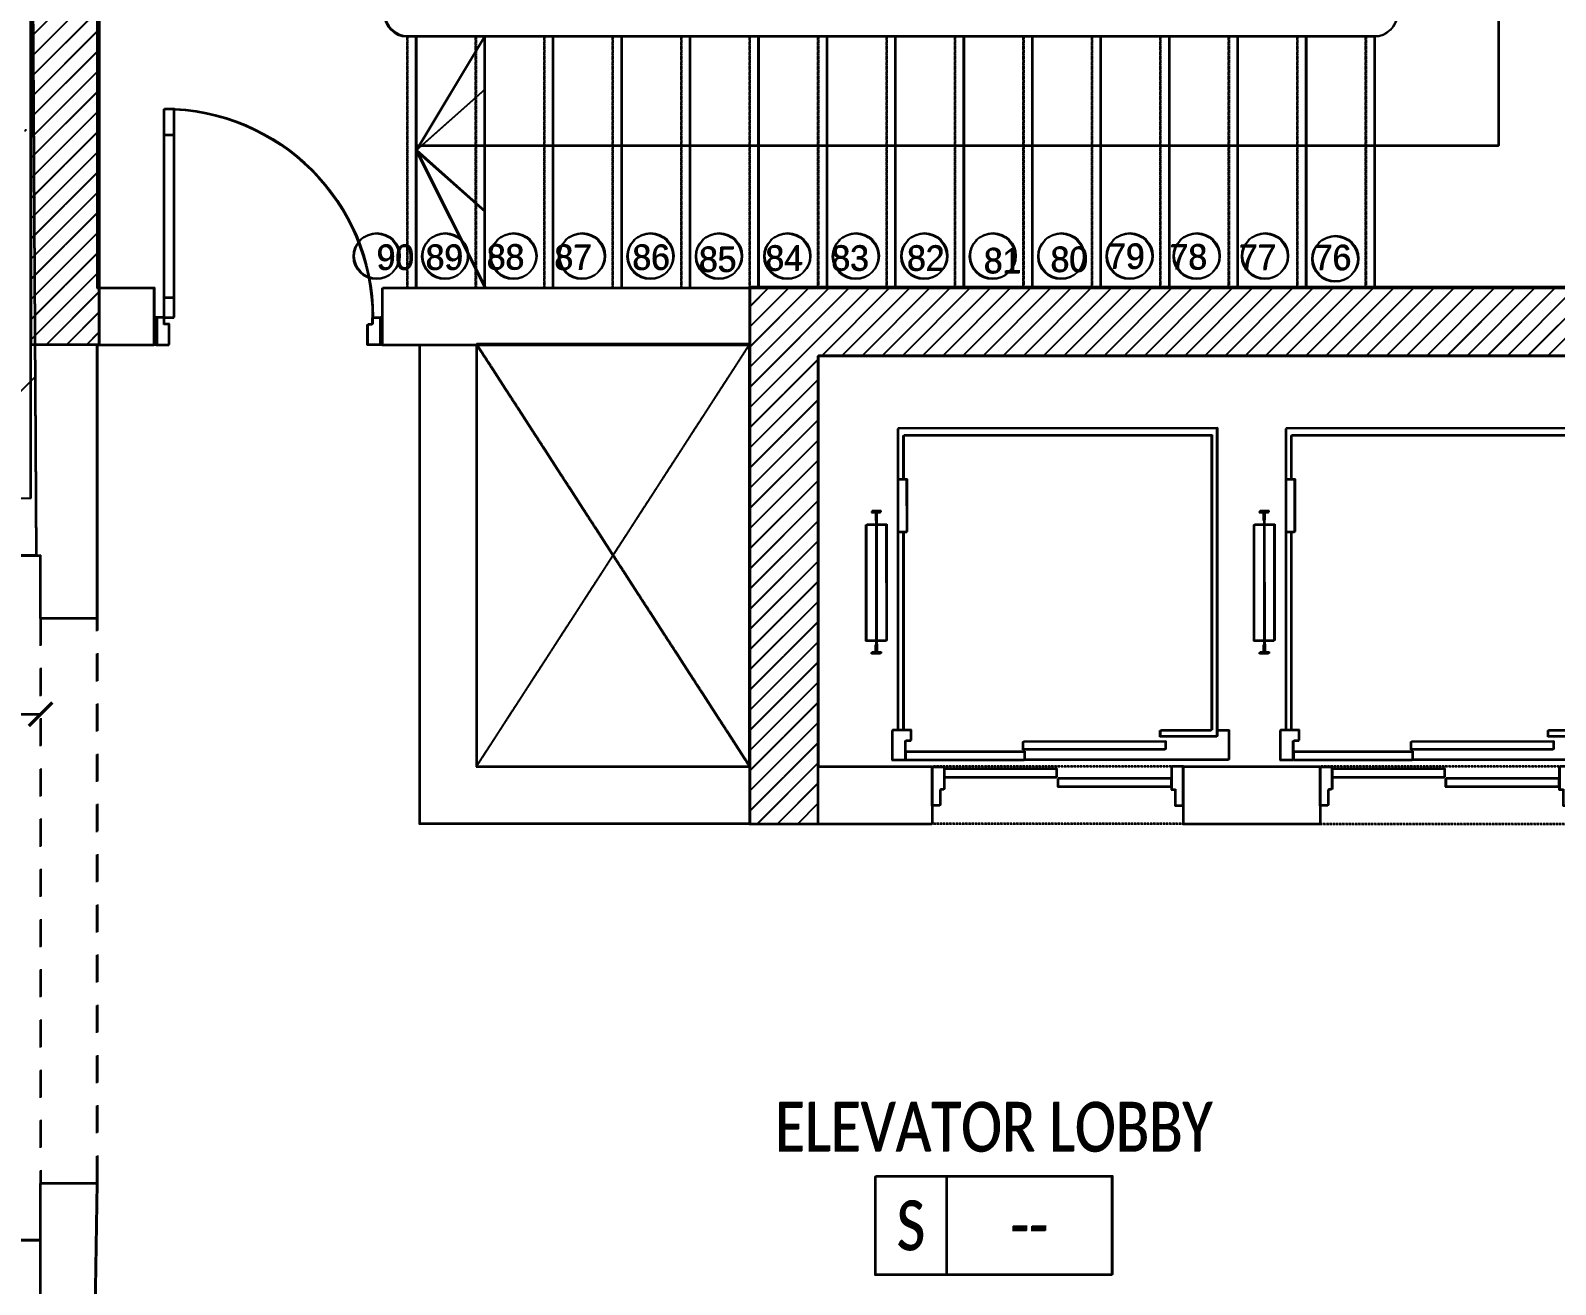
# Model space of a CAD drawing. Header units: inches. Extents: x 4821 to 127877, y 58012 to 433683.
# Drawn here: x 80054 to 86737, y 82333 to 87827 of the extents above; entities that cross this region are included whole.
import ezdxf
from ezdxf.enums import TextEntityAlignment as Align

# ---------------------------------------------------------------- set-up
doc = ezdxf.new("R2010")
doc.units = ezdxf.units.IN
doc.header["$MEASUREMENT"] = 0
for name, pattern in [('DLINE', [0.55, 0.3, -0.25]), ('ducT FIRST$0$New Plans (8)$0$HIDDEN', [0.375, 0.25, -0.125]), ('HIDDEN', [9.525, 6.35, -3.175]), ('New Plans (8)$0$HIDDEN', [0.375, 0.25, -0.125])]:
    doc.linetypes.add(name, pattern=pattern)
for name, color, linetype in [('A-ANNO-DIMS', 90, 'Continuous'), ('A-ANNO-ROOM', 130, 'Continuous'), ('A-DETL', 1, 'Continuous'), ('A-DOOR', 170, 'Continuous'), ('A-FLOR-OVHD', 21, 'DLINE'), ('A-FURN-FIXD', 10, 'Continuous'), ('A-HND', 40, 'Continuous'), ('A-LIN-20', 20, 'Continuous'), ('A-STP', 11, 'Continuous'), ('A-STP-HID', 191, 'HIDDEN'), ('A-TXT-25', 1, 'Continuous'), ('A-WAL-CMU', 7, 'Continuous'), ('A-WALL', 53, 'Continuous'), ('COL FISRT$0$COL GROUND$0$Cloums$0$A-COL-HAT', 8, 'Continuous'), ('COL FISRT$0$COL GROUND$0$Cloums$0$A-COL-RFC', 210, 'Continuous'), ('ducT FIRST$0$A-WAL-CMU', 7, 'Continuous'), ('ducT FIRST$0$New Plans (8)$0$A-FLOR-OVHD', 8, 'ducT FIRST$0$New Plans (8)$0$HIDDEN'), ('New Plans (8)$0$A-FLOR-OVHD', 8, 'New Plans (8)$0$HIDDEN')]:
    doc.layers.add(name, color=color, linetype=linetype)
doc.styles.add('T25-100', font='calibri.ttf', dxfattribs={"width": 0.8, "height": 250})
doc.styles.add('T25-25', font='calibri.ttf', dxfattribs={"width": 0.8, "height": 62.5})
doc.styles.add('Xarab', font='xarab.shx')
doc.dimstyles.new('D100', dxfattribs={"dimtxt": 250, "dimasz": 100, "dimexe": 0.18, "dimexo": 0.0625, "dimgap": 90, "dimtad": 1, "dimdec": 0, "dimrnd": 5, "dimzin": 9, "dimdsep": 46, "dimtxsty": 'T25-100', "dimblk": 'ARCHTICK', "dimcen": 90, "dimse1": 1, "dimse2": 1, "dimclrd": 256, "dimclre": 90, "dimclrt": 7, "dimazin": 0, "dimtfac": 200, "dimtdec": 0, "dimtofl": 0, "dimtmove": 2, "dimatfit": 3, "dimldrblk": 'DOT', "dimfxl": 1, "dimtolj": 1, "dimarcsym": 0})

# ---------------------------------------------------------------- blocks, each defined once
blk = doc.blocks.new('A$C6547055E')
for p, q in [((-547.5, 490.7), (-557.5, 490.7)), ((-547.5, 370.7), (-547.5, 490.7)), ((-547.5, 490.7), (-492.5, 490.7)), ((-492.5, 490.7), (-492.5, 399.3)), ((377.5, 490.7), (377.5, 399.3)), ((432.5, 490.7), (377.5, 490.7)), ((432.5, 370.7), (432.5, 490.7)), ((442.5, 490.7), (432.5, 490.7)), ((-547.5, 370.7), (-557.5, 370.7)), ((-514.5, 370.7), (-547.5, 370.7)), ((-514.5, 399.3), (-514.5, 370.7)), ((-492.5, 399.3), (-514.5, 399.3)), ((-514.5, 370.7), (-470.5, 370.7)), ((-514.5, 370.7), (-514.5, -543.3)), ((-470.5, 370.7), (-470.5, -543.3)), ((377.5, 399.3), (399.5, 399.3)), ((399.5, 399.3), (399.5, 370.7)), ((399.5, 370.7), (432.5, 370.7)), ((442.5, 370.7), (432.5, 370.7)), ((-514.5, 282.7), (-470.5, 282.7)), ((-514.5, -428.9), (-470.5, -428.9)), ((-514.5, -543.3), (-470.5, -543.3))]:
    blk.add_line(p, q)
blk.add_arc((-514.5, 370.7), 914, 270, 0)
blk = doc.blocks.new('dxvcbvb')
at = {"layer": 'A-FURN-FIXD'}
for p, q in [((441660.4, -317422), (440260.4, -317422.3)), ((440260.4, -317422.3), (440260.4, -318744.5)), ((441660.4, -318772), (441660.4, -317422)), ((440285.4, -317452.3), (441635.4, -317452)), ((440285.7, -317646.3), (440285.4, -317452.3)), ((441635.4, -317452), (441635.4, -318744.2)), ((440300.4, -317646.3), (440260.7, -317646.3)), ((440300.5, -317876.3), (440300.4, -317646.3)), ((440122, -318352.6), (440121.8, -317843.6)), ((440121.8, -317843.6), (440209.8, -317843.6)), ((440145.8, -317784.6), (440145.8, -317789.4)), ((440185.8, -317784.6), (440145.8, -317784.6)), ((440145.8, -317789.4), (440163.4, -317789.4)), ((440163.4, -317789.4), (440163.4, -317824.2)), ((440163.4, -317824.2), (440168.2, -317824.2)), ((440165.8, -317784.6), (440166, -318408.2)), ((440168.2, -317789.4), (440185.8, -317789.4)), ((440168.2, -317824.2), (440168.2, -317789.4)), ((440185.8, -317789.4), (440185.8, -317784.6)), ((440209.8, -317843.6), (440210, -318352.6)), ((440260.7, -317876.3), (440300.5, -317876.3)), ((440285.4, -318744.5), (440285.7, -317876.3)), ((440210, -318352.6), (440122, -318352.6)), ((440163.6, -318368.6), (440168.4, -318368.6)), ((440163.6, -318403.4), (440163.6, -318368.6)), ((440168.4, -318368.6), (440168.4, -318403.4)), ((440146, -318403.4), (440163.6, -318403.4)), ((440146, -318408.2), (440146, -318403.4)), ((440186, -318408.2), (440146, -318408.2)), ((440168.4, -318403.4), (440186, -318403.4)), ((440186, -318403.4), (440186, -318408.2)), ((440235.4, -318744.5), (440235.4, -318874.5)), ((440318.4, -318744.5), (440235.4, -318744.5)), ((440318.4, -318790.5), (440318.4, -318744.5)), ((441410.4, -318744.2), (441635.4, -318744.2)), ((441410.4, -318772.1), (441410.4, -318744.2)), ((441660.4, -318772), (441410.4, -318772.1)), ((441660.4, -318744.2), (441710.4, -318744.2)), ((441710.4, -318744.2), (441710.4, -318874.2)), ((440293.4, -318790.5), (440318.4, -318790.5)), ((440293.4, -318874.5), (440293.4, -318790.5)), ((440295.4, -318838.5), (440815.4, -318838.4)), ((440295.4, -318874.5), (440295.4, -318838.5)), ((440809.4, -318793.5), (441433.4, -318793.4)), ((440809.4, -318829.5), (440809.4, -318793.5)), ((441433.4, -318829.4), (440809.4, -318829.5)), ((440815.4, -318838.4), (440815.4, -318874.4)), ((441433.4, -318793.4), (441433.4, -318829.4)), ((440235.4, -318874.5), (440293.4, -318874.5)), ((440295.4, -318874.5), (440815.4, -318874.4)), ((440410.9, -318904.5), (440462.9, -318904.5)), ((440410.9, -319074.5), (440410.9, -318904.5)), ((440462.9, -318904.5), (440462.9, -319004.5)), ((441710.4, -318874.2), (440815.4, -318874.4)), ((441510.9, -318904.2), (441458.9, -318904.2)), ((441458.9, -318904.2), (441458.9, -319004.2)), ((441510.9, -319074.2), (441510.9, -318904.2)), ((440956.9, -318914.4), (440462.9, -318914.5)), ((440462.9, -318950.5), (440956.9, -318950.4)), ((440956.9, -318950.4), (440956.9, -318914.4)), ((441458.9, -318955.8), (440960.9, -318955.9)), ((440960.9, -318955.9), (440960.9, -318991.9)), ((441458.9, -318991.8), (441458.9, -318955.8)), ((440445.9, -319004.5), (440445.9, -319074.5)), ((440462.9, -319004.5), (440445.9, -319004.5)), ((440960.9, -318991.9), (441458.9, -318991.8)), ((441458.9, -319004.2), (441475.9, -319004.2)), ((441475.9, -319004.2), (441475.9, -319074.2)), ((440445.9, -319074.5), (440410.9, -319074.5)), ((441475.9, -319074.2), (441510.9, -319074.2))]:
    blk.add_line(p, q, dxfattribs=at)
blk = doc.blocks.new('COL FISRT')
at = {"layer": 'COL FISRT$0$COL GROUND$0$Cloums$0$A-COL-HAT'}
h = blk.add_hatch(dxfattribs=at)
h.set_pattern_fill('ANSI31', color=256, scale=500)
h.set_pattern_definition([(45, (1132937.42, -1550303.88), (-44.194174, 44.194174), [])])
h.paths.add_polyline_path([(1200077.9, -1522172), (1200077.9, -1518497.1), (1200078.1, -1518497.1), (1200077.7, -1517122.1), (1199432.1, -1517122), (1192527.9, -1517122), (1192527.9, -1520072), (1192827.9, -1520072), (1192827.9, -1517422), (1199780.9, -1517422), (1199777.9, -1519822), (1195677.9, -1519822), (1195677.9, -1522172), (1195977.9, -1522172), (1195977.9, -1520122), (1199777.9, -1520122), (1199777.9, -1522172)])
at = {"layer": 'COL FISRT$0$COL GROUND$0$Cloums$0$A-COL-RFC', "linetype": 'Continuous', "elevation": 0}
blk.add_lwpolyline([(1200077.9, -1522172), (1200077.9, -1517122.1), (1199783.9, -1517122), (1192527.9, -1517122), (1192527.9, -1520072), (1192827.9, -1520072), (1192827.9, -1517422), (1199777.9, -1517422), (1199777.9, -1519822), (1195677.9, -1519822), (1195677.9, -1522172), (1195977.9, -1522172), (1195977.9, -1520122), (1199777.9, -1520122), (1199777.9, -1522172), (1200077.9, -1522172)], dxfattribs=at)
blk = doc.blocks.new('duct gr')
at = {"layer": 'ducT FIRST$0$A-WAL-CMU'}
blk.add_lwpolyline([(1194254.5, -1615283), (1194254.5, -1617380.6), (1195701.9, -1617380.6)], dxfattribs=at)
blk.add_lwpolyline([(1194504.5, -1617130.6), (1195701.9, -1617130.6), (1195701.9, -1615280.6), (1194504.5, -1615280.6)], close=True, dxfattribs=at)
at = {"layer": 'ducT FIRST$0$New Plans (8)$0$A-FLOR-OVHD'}
for p, q in [((1194504.5, -1615280.6), (1195701.9, -1617130.6)), ((1194504.5, -1617130.6), (1195701.9, -1615280.6))]:
    blk.add_line(p, q, dxfattribs=at)
blk = doc.blocks.new('_ArchTick')
at = {"color": 0, "linetype": 'ByBlock', "const_width": 0.15}
blk.add_lwpolyline([(-0.5, -0.5), (0.5, 0.5)], dxfattribs=at)
blk = doc.blocks.new('*D189')
at = {"layer": 'A-ANNO-DIMS', "lineweight": -2, "transparency": 16777216}
blk.add_line((74932.2, 84833.5), (80100.3, 84833.5), dxfattribs=at)
at = {"layer": 'Defpoints', "color": 0, "transparency": 16777216}
for p in [(80100.3, 85391.7, 0), (80100.3, 84833.5), (74932.2, 84801.2, 0)]:
    blk.add_point(p, dxfattribs=at)
at = {"layer": 'A-ANNO-DIMS', "lineweight": -2, "transparency": 16777216, "xscale": 100, "yscale": 100, "zscale": 100, "rotation": 180}
blk.add_blockref('_ArchTick', (74932.2, 84833.5), dxfattribs=at)
at = {"layer": 'A-ANNO-DIMS', "lineweight": -2, "transparency": 16777216, "xscale": 100, "yscale": 100, "zscale": 100}
blk.add_blockref('_ArchTick', (80100.3, 84833.5), dxfattribs=at)
at = {"layer": 'A-ANNO-DIMS', "color": 7, "transparency": 16777216, "insert": (77516.2, 85051.5), "char_height": 250, "attachment_point": 5, "style": 'T25-100'}
blk.add_mtext('\\A1;5170', dxfattribs=at)
blk = doc.blocks.new('_Dot')
at = {"lineweight": -2}
blk.add_line((-0.5, 0), (-1, 0), dxfattribs=at)
at = {"const_width": 0.5}
blk.add_lwpolyline([(-0.25, 0, 1), (0.25, 0, 1)], format="xyb", close=True, dxfattribs=at)
blk = doc.blocks.new('*U9')
blk.add_lwpolyline([(-600, 250), (600, 250), (600, -250), (-600, -250)], close=True)
blk.add_lwpolyline([(-240, 250), (-240, -250)])
at = {"style": 'T25-25', "width": 0.8}
for tag, p in [('Room_Name', (0, 500)), ('FLOOR-LEVEL', (-420, 0)), ('ROOM_ID', (180, 0))]:
    blk.add_attdef(tag, text='', height=250, dxfattribs=at).set_placement(p, align=Align.MIDDLE_CENTER)
blk = doc.blocks.new('*D344')
at = {"layer": 'A-ANNO-DIMS', "lineweight": -2, "transparency": 16777216}
blk.add_line((74928.8, 84830.5), (80096.9, 84830.5), dxfattribs=at)
at = {"layer": 'Defpoints', "color": 0, "transparency": 16777216}
for p in [(80096.9, 85388.7, 0), (80096.9, 84830.5), (74928.8, 84798.2, 0)]:
    blk.add_point(p, dxfattribs=at)
at = {"layer": 'A-ANNO-DIMS', "lineweight": -2, "transparency": 16777216, "xscale": 100, "yscale": 100, "zscale": 100, "rotation": 180}
blk.add_blockref('_ArchTick', (74928.8, 84830.5), dxfattribs=at)
at = {"layer": 'A-ANNO-DIMS', "lineweight": -2, "transparency": 16777216, "xscale": 100, "yscale": 100, "zscale": 100}
blk.add_blockref('_ArchTick', (80096.9, 84830.5), dxfattribs=at)
at = {"layer": 'A-ANNO-DIMS', "color": 7, "transparency": 16777216, "insert": (77512.8, 85048.6), "char_height": 250, "attachment_point": 5, "style": 'T25-100'}
blk.add_mtext('\\A1;5170', dxfattribs=at)

msp = doc.modelspace()

# ---------------------------------------------------------------- hatches: boundary and pattern name
at = {"layer": 'A-WALL'}
h = msp.add_hatch(dxfattribs=at)
h.set_pattern_fill('ANSI36', color=3, scale=250)
h.set_pattern_definition([(45, (-1055551.8, -59242.16), (420.9495, 1543.4815), [1984.375, -396.875, 0, -396.875])])
h.paths.add_polyline_path([(82875.6, 99395.8), (58653.6, 99395.8), (58653.6, 89400.9), (58642, 89400.9), (58665.2, 85775.9), (58653.5, 85774.2), (58653.8, 82526), (74680, 82525.9), (74680, 85525.9), (80078.8, 85525.9), (80055.6, 89400.9), (82875.6, 89400.9)])
h = msp.add_hatch(dxfattribs=at)
h.set_pattern_fill('ANSI36', color=3, scale=250)
h.set_pattern_definition([(45, (-1055548.4, -59239.2), (420.9495, 1543.4815), [1984.375, -396.875, 0, -396.875])])
h.paths.add_polyline_path([(82879, 99398.8), (58657, 99398.8), (58657, 89403.9), (58645.4, 89403.9), (58668.6, 85778.8), (58656.9, 85777.2), (58657.2, 82529), (74683.4, 82528.8), (74683.4, 85528.8), (80082.2, 85528.8), (80059, 89403.9), (82879, 89403.9)])
h = msp.add_hatch(dxfattribs=at)
h.set_pattern_fill('ANSI36', color=5, scale=250)
h.set_pattern_definition([(45, (-965085.9, -3816.7), (420.9495, 1543.4815), [1984.375, -396.875, 0, -396.875])])
h.paths.add_polyline_path([(82875.6, 80853.3), (80097.5, 80853.3), (80097.5, 82525.9), (66209.9, 82525.9), (66209.9, 68904.5), (82875.6, 68904.5)])
h.paths.add_polyline_path([(51096.6, 82525.9), (37209, 82525.9), (37209, 80853.3), (34431, 80853.3), (34431, 68904.5), (51096.6, 68904.5)])
h = msp.add_hatch(dxfattribs=at)
h.set_pattern_fill('ANSI36', color=5, scale=250)
h.set_pattern_definition([(45, (-965082.5, -3813.7), (420.9495, 1543.4815), [1984.375, -396.875, 0, -396.875])])
h.paths.add_polyline_path([(82879, 80856.3), (80100.9, 80856.3), (80100.9, 82528.8), (66213.3, 82528.8), (66213.3, 68907.5), (82879, 68907.5)])
h.paths.add_polyline_path([(51100, 82528.8), (37212.4, 82528.8), (37212.4, 80856.3), (34434.4, 80856.3), (34434.4, 68907.5), (51100, 68907.5)])

# ---------------------------------------------------------------- linework, layer by layer
at = {"layer": 'A-DETL'}
for points in [[(84923.7, 88520.9), (86485.4, 88520.9), (86485.4, 87320.9), (81743.6, 87320.9)], [(84927.1, 88523.9), (86488.8, 88523.9), (86488.8, 87323.9), (81747, 87323.9)]]:
    msp.add_lwpolyline(points, dxfattribs=at)
at = {"layer": 'A-DETL', "elevation": 0}
for points in [[(82043.6, 87800.9), (81743.6, 87300.9), (82043.6, 86700.9)], [(82047, 87803.9), (81747, 87303.9), (82047, 86703.9)], [(82043.6, 87568), (81743.6, 87300.9), (82043.6, 87033.8)], [(82047, 87571), (81747, 87303.9), (82047, 87036.8)]]:
    msp.add_lwpolyline(points, dxfattribs=at)
at = {"layer": 'A-FLOR-OVHD', "ltscale": 400}
for p, q in [((80096.9, 85251.6), (80096.9, 82775.9)), ((80100.3, 85254.6), (80100.3, 82778.9)), ((80345.3, 82775.9), (80345.3, 85251.6)), ((80348.7, 82778.9), (80348.7, 85254.6))]:
    msp.add_line(p, q, dxfattribs=at)
at = {"layer": 'A-HND', "ltscale": 0.2, "elevation": 0}
for points in [[(84729.1, 88000.9), (81703.6, 88000.9, 1), (81703.6, 87800.9), (85943.6, 87800.9, 1), (85943.6, 88000.9), (84769.9, 88000.9)], [(84732.5, 88003.9), (81707, 88003.9, 1), (81707, 87803.9), (85947, 87803.9, 1), (85947, 88003.9), (84773.3, 88003.9)]]:
    msp.add_lwpolyline(points, format="xyb", dxfattribs=at)
at = {"layer": 'A-LIN-20', "color": 1}
for centre in [(81569.6, 86837.6, 0), (81573, 86840.5, 0), (81869.6, 86837.6, 0), (81873, 86840.5, 0), (82169.6, 86837.6, 0), (82173, 86840.5, 0), (82469.6, 86837.6, 0), (82473, 86840.5, 0), (82769.6, 86837.6, 0), (82773, 86840.5, 0), (83069.6, 86837.6, 0), (83073, 86840.5, 0), (83369.6, 86837.6, 0), (83373, 86840.5, 0), (83669.6, 86837.6, 0), (83673, 86840.5, 0), (83969.6, 86837.6, 0), (83973, 86840.5, 0), (84269.6, 86837.6, 0), (84273, 86840.5, 0), (84569.6, 86837.6, 0), (84573, 86840.5, 0), (84869.6, 86837.6, 0), (84873, 86840.5, 0), (85163.3, 86837.6, 0), (85166.7, 86840.5, 0), (85462.8, 86837.6, 0), (85466.2, 86840.5, 0), (85770.9, 86825.9, 0), (85774.3, 86828.9, 0)]:
    msp.add_circle(centre, 100, dxfattribs=at)
at = {"layer": 'A-STP', "ltscale": 0.2}
for p, q in [((81743.6, 86700.9, 0), (81743.6, 87800.9, 0)), ((81747, 86703.9, 0), (81747, 87803.9, 0)), ((82043.6, 86700.9, 0), (82043.6, 87800.9, 0)), ((82047, 86703.9, 0), (82047, 87803.9, 0)), ((82343.6, 86700.9, 0), (82343.6, 87800.9, 0)), ((82347, 86703.9, 0), (82347, 87803.9, 0)), ((82643.6, 86700.9, 0), (82643.6, 87800.9, 0)), ((82647, 86703.9, 0), (82647, 87803.9, 0)), ((82943.6, 86700.9, 0), (82943.6, 87800.9, 0)), ((82947, 86703.9, 0), (82947, 87803.9, 0)), ((83243.6, 86700.9, 0), (83243.6, 87800.9, 0)), ((83247, 86703.9, 0), (83247, 87803.9, 0)), ((83543.6, 86700.9, 0), (83543.6, 87800.9, 0)), ((83547, 86703.9, 0), (83547, 87803.9, 0)), ((83843.6, 86700.9, 0), (83843.6, 87800.9, 0)), ((83847, 86703.9, 0), (83847, 87803.9, 0)), ((84143.6, 86700.9, 0), (84143.6, 87800.9, 0)), ((84147, 86703.9, 0), (84147, 87803.9, 0)), ((84443.6, 86700.9, 0), (84443.6, 87800.9, 0)), ((84447, 86703.9, 0), (84447, 87803.9, 0)), ((84743.6, 86700.9, 0), (84743.6, 87800.9, 0)), ((84747, 86703.9, 0), (84747, 87803.9, 0)), ((85043.6, 86700.9, 0), (85043.6, 87800.9, 0)), ((85047, 86703.9, 0), (85047, 87803.9, 0)), ((85343.6, 86700.9, 0), (85343.6, 87800.9, 0)), ((85347, 86703.9, 0), (85347, 87803.9, 0)), ((85643.6, 86700.9, 0), (85643.6, 87800.9, 0)), ((85647, 86703.9, 0), (85647, 87803.9, 0)), ((85943.6, 86700.9, 0), (85943.6, 87800.9, 0)), ((85947, 86703.9, 0), (85947, 87803.9, 0))]:
    msp.add_line(p, q, dxfattribs=at)
at = {"layer": 'A-STP-HID', "ltscale": 0.2}
for p, q in [((81703.6, 87800.9, 0), (81703.6, 86700.9, 0)), ((81707, 87803.9, 0), (81707, 86703.9, 0)), ((82003.6, 87800.9, 0), (82003.6, 86700.9, 0)), ((82007, 87803.9, 0), (82007, 86703.9, 0)), ((82303.6, 87800.9, 0), (82303.6, 86700.9, 0)), ((82307, 87803.9, 0), (82307, 86703.9, 0)), ((82603.6, 87800.9, 0), (82603.6, 86700.9, 0)), ((82607, 87803.9, 0), (82607, 86703.9, 0)), ((82903.6, 87800.9, 0), (82903.6, 86700.9, 0)), ((82907, 87803.9, 0), (82907, 86703.9, 0)), ((83203.6, 87800.9, 0), (83203.6, 86700.9, 0)), ((83207, 87803.9, 0), (83207, 86703.9, 0)), ((83503.6, 87800.9, 0), (83503.6, 86700.9, 0)), ((83507, 87803.9, 0), (83507, 86703.9, 0)), ((83803.6, 87800.9, 0), (83803.6, 86700.9, 0)), ((83807, 87803.9, 0), (83807, 86703.9, 0)), ((84103.6, 87800.9, 0), (84103.6, 86700.9, 0)), ((84107, 87803.9, 0), (84107, 86703.9, 0)), ((84403.6, 87800.9, 0), (84403.6, 86700.9, 0)), ((84407, 87803.9, 0), (84407, 86703.9, 0)), ((84703.6, 87800.9, 0), (84703.6, 86700.9, 0)), ((84707, 87803.9, 0), (84707, 86703.9, 0)), ((85003.6, 87800.9, 0), (85003.6, 86700.9, 0)), ((85007, 87803.9, 0), (85007, 86703.9, 0)), ((85303.6, 87800.9, 0), (85303.6, 86700.9, 0)), ((85307, 87803.9, 0), (85307, 86703.9, 0)), ((85603.6, 87800.9, 0), (85603.6, 86700.9, 0)), ((85607, 87803.9, 0), (85607, 86703.9, 0)), ((85903.6, 87800.9, 0), (85903.6, 86700.9, 0)), ((85907, 87803.9, 0), (85907, 86703.9, 0))]:
    msp.add_line(p, q, dxfattribs=at)
at = {"layer": 'A-WAL-CMU'}
for p, q in [((80345.3, 89098.6), (80345.3, 86698.6)), ((80345.3, 89098.6, 0), (80345.3, 86698.6, 0)), ((80348.7, 89101.6), (80348.7, 86701.6)), ((80348.7, 89101.6, 0), (80348.7, 86701.6, 0)), ((80595.3, 86448.6), (80595.3, 86698.6)), ((80595.3, 86448.6, 0), (80595.3, 86698.6, 0)), ((80598.7, 86451.6), (80598.7, 86701.6)), ((80598.7, 86451.6, 0), (80598.7, 86701.6, 0)), ((81595.3, 86448.6), (81595.3, 86698.6)), ((81595.3, 86448.6, 0), (81595.3, 86698.6, 0)), ((81598.7, 86451.6), (81598.7, 86701.6)), ((81598.7, 86451.6, 0), (81598.7, 86701.6, 0)), ((83204.3, 86448.6), (83204.3, 84350.9)), ((83204.3, 86448.6, 0), (83204.3, 84350.9, 0)), ((83207.7, 86451.6), (83207.7, 84353.9)), ((83207.7, 86451.6, 0), (83207.7, 84353.9, 0)), ((75028.3, 85778.8), (80057.7, 85778.8, 0)), ((76028.3, 85778.8), (80057.7, 85778.8, 0)), ((80096.9, 85251.6), (80345.3, 85251.6)), ((80096.9, 85251.6, 0), (80345.3, 85251.6, 0)), ((80100.3, 85254.6), (80348.7, 85254.6)), ((80100.3, 85254.6, 0), (80348.7, 85254.6, 0)), ((83504.3, 84600.9), (84004.3, 84600.9)), ((83504.3, 84600.9, 0), (84004.3, 84600.9, 0)), ((83507.7, 84603.9), (84007.7, 84603.9)), ((83507.7, 84603.9, 0), (84007.7, 84603.9, 0)), ((84004.3, 84600.9), (84004.3, 84350.9)), ((84004.3, 84600.9, 0), (84004.3, 84350.9, 0)), ((84007.7, 84603.9), (84007.7, 84353.9)), ((84007.7, 84603.9, 0), (84007.7, 84353.9, 0)), ((85104.3, 84600.9), (85704.3, 84600.9)), ((85104.3, 84600.9), (85104.3, 84350.9)), ((85104.3, 84600.9, 0), (85704.3, 84600.9, 0)), ((85104.3, 84600.9, 0), (85104.3, 84350.9, 0)), ((85107.7, 84603.9), (85707.7, 84603.9)), ((85107.7, 84603.9), (85107.7, 84353.9)), ((85107.7, 84603.9, 0), (85707.7, 84603.9, 0)), ((85107.7, 84603.9, 0), (85107.7, 84353.9, 0)), ((85704.3, 84600.9), (85704.3, 84350.9)), ((85704.3, 84600.9, 0), (85704.3, 84350.9, 0)), ((85707.7, 84603.9), (85707.7, 84353.9)), ((85707.7, 84603.9, 0), (85707.7, 84353.9, 0)), ((83204.3, 84350.9), (84004.3, 84350.9)), ((83204.3, 84350.9, 0), (84004.3, 84350.9, 0)), ((83207.7, 84353.9), (84007.7, 84353.9)), ((83207.7, 84353.9, 0), (84007.7, 84353.9, 0)), ((85104.3, 84350.9), (85704.3, 84350.9)), ((85104.3, 84350.9, 0), (85704.3, 84350.9, 0)), ((85107.7, 84353.9), (85707.7, 84353.9)), ((85107.7, 84353.9, 0), (85707.7, 84353.9, 0)), ((80096.9, 82775.9), (80345.3, 82775.9)), ((80096.9, 82775.9, 0), (80345.3, 82775.9, 0)), ((80100.3, 82778.9), (80348.7, 82778.9)), ((80100.3, 82778.9, 0), (80348.7, 82778.9, 0))]:
    msp.add_line(p, q, dxfattribs=at)
for points in [[(80054.3, 85775.9), (80054.3, 89400.9), (82527, 89400.9)], [(80057.7, 85778.8), (80057.7, 89403.9), (82530.4, 89403.9)], [(81595.3, 86698.6), (87298.4, 86698.6), (87298.4, 89098.6)], [(81598.7, 86701.6), (87301.8, 86701.6), (87301.8, 89101.6)], [(80345.3, 86698.6), (80595.3, 86698.6)], [(80348.7, 86701.6), (80598.7, 86701.6)], [(80345.3, 86448.6), (80595.3, 86448.6)], [(80345.3, 85251.6), (80345.3, 86448)], [(80348.7, 86451.6), (80598.7, 86451.6)], [(80348.7, 85254.6), (80348.7, 86451)], [(81595.3, 86448.6), (83204.3, 86448.6)], [(81598.7, 86451.6), (83207.7, 86451.6)], [(87298.4, 84600.9), (87298.4, 86400.9), (83504.3, 86400.9), (83504.3, 84600.9)], [(87301.8, 84603.9), (87301.8, 86403.9), (83507.7, 86403.9), (83507.7, 84603.9)], [(80096.9, 85251.6), (80096.9, 85525.9)], [(80100.3, 85254.6), (80100.3, 85528.8)], [(75177.9, 82525.9), (80096.9, 82525.9), (80096.9, 82775.9)], [(75181.3, 82528.8), (80100.3, 82528.8), (80100.3, 82778.9)], [(80322.1, 81303.3), (80345.3, 82775.9)], [(80325.5, 81306.3), (80348.7, 82778.9)]]:
    msp.add_lwpolyline(points, dxfattribs=at)
at = {"layer": 'A-WALL'}
for p, q in [((71228.8, 85525.9), (80096.9, 85525.9)), ((71232.2, 85528.8), (80100.3, 85528.8))]:
    msp.add_line(p, q, dxfattribs=at)
for points in [[(34429, 99395.9), (82874.3, 99395.9), (82874.3, 89400.9), (80054.3, 89400.9), (80077.5, 85525.9), (74678.8, 85525.9), (74678.8, 82525.9), (42729.2, 82526), (42728.9, 85774.2), (39976.5, 85775.9), (39953.3, 89400.9), (34429.2, 89400.9), (34429.2, 99395.9)], [(34432.4, 99398.8), (82877.7, 99398.8), (82877.7, 89403.9), (80057.7, 89403.9), (80080.9, 85528.8), (74682.2, 85528.8), (74682.2, 82528.8), (42732.6, 82529), (42732.3, 85777.2), (39979.9, 85778.8), (39956.7, 89403.9), (34432.6, 89403.9), (34432.6, 99398.8)]]:
    msp.add_lwpolyline(points, dxfattribs=at)
at = {"layer": 'A-WALL', "elevation": 0}
for points in [[(66209.3, 68904.5), (82874.9, 68904.5), (82874.9, 80853.3), (80096.9, 80853.3), (80096.9, 82525.9), (66209.3, 82525.9), (66209.3, 68904.5)], [(66212.7, 68907.5), (82878.3, 68907.5), (82878.3, 80856.3), (80100.3, 80856.3), (80100.3, 82528.8), (66212.7, 82528.8), (66212.7, 68907.5)]]:
    msp.add_lwpolyline(points, dxfattribs=at)
at = {"layer": 'New Plans (8)$0$A-FLOR-OVHD'}
for p, q in [((85104.3, 84600.9, 0), (84004.3, 84600.9, 0)), ((85107.7, 84603.9, 0), (84007.7, 84603.9, 0)), ((86804.3, 84600.9, 0), (85704.3, 84600.9, 0)), ((86807.7, 84603.9, 0), (85707.7, 84603.9, 0)), ((85104.3, 84350.9, 0), (84004.3, 84350.9, 0)), ((85107.7, 84353.9, 0), (84007.7, 84353.9, 0)), ((85704.3, 84350.9, 0), (86804.3, 84350.9, 0)), ((85707.7, 84353.9, 0), (86807.7, 84353.9, 0))]:
    msp.add_line(p, q, dxfattribs=at)

# ---------------------------------------------------------------- block references
at = {"layer": 'A-ANNO-ROOM', "xscale": 0.864, "yscale": 0.864, "zscale": 0.864}
for p in [(84273.9, 82590.9, 0), (84277.3, 82593.9, 0)]:
    msp.add_blockref('*U9', p, dxfattribs=at).add_auto_attribs({'ROOM_ID': '--', 'Room_Name': 'ELEVATOR LOBBY', 'FLOOR-LEVEL': 'S'})
at = {"layer": 'A-DOOR', "xscale": -1, "rotation": 180}
for p in [(81152.8, 86939.3), (81156.2, 86942.3)]:
    msp.add_blockref('A$C6547055E', p, dxfattribs=at)
at = {"layer": 'A-WAL-CMU'}
for name, p in [('COL FISRT', (-1112473.6, 1606522.9)), ('COL FISRT', (-1112470.2, 1606525.9)), ('duct gr', (-1112497.5, 1701731.6, 0)), ('duct gr', (-1112494.1, 1701734.6, 0))]:
    msp.add_blockref(name, p, dxfattribs=at)
at = {"layer": 'A-WAL-CMU', "rotation": 359.9996584729596}
for p in [(-356404.6, 403507.8, 0), (-356401.2, 403510.7, 0), (-354704.6, 403507.8, 0), (-354701.2, 403510.7, 0)]:
    msp.add_blockref('dxvcbvb', p, dxfattribs=at)

# ---------------------------------------------------------------- texts
at = {"layer": 'A-TXT-25', "color": 2, "style": 'Xarab'}
for s, p in [('90', (81569.9, 86777.7, 0)), ('90', (81573.3, 86780.7, 0)), ('89', (81784.7, 86777.7, 0)), ('89', (81788.1, 86780.7, 0)), ('88', (82052.8, 86778.9, 0)), ('88', (82056.2, 86781.9, 0)), ('87', (82349, 86777.7, 0)), ('87', (82352.4, 86780.7, 0)), ('86', (82690.8, 86777.7, 0)), ('86', (82694.2, 86780.7, 0)), ('85', (82982.4, 86768.7, 0)), ('85', (82985.8, 86771.6, 0)), ('84', (83273.6, 86774, 0)), ('84', (83277, 86777, 0)), ('83', (83563, 86774, 0)), ('83', (83566.4, 86777, 0)), ('82', (83894.3, 86774, 0)), ('82', (83897.7, 86777, 0)), ('80', (84523.3, 86768.4, 0)), ('80', (84526.7, 86771.4, 0)), ('79', (84771.6, 86782.1, 0)), ('79', (84775, 86785.1, 0)), ('78', (85045.3, 86779.2, 0)), ('78', (85048.7, 86782.2, 0)), ('77', (85348.4, 86777.4, 0)), ('77', (85351.8, 86780.4, 0)), ('76', (85677.2, 86776.4, 0)), ('76', (85680.6, 86779.4, 0)), ('81', (84230.8, 86762.6, 0)), ('81', (84234.2, 86765.6, 0))]:
    msp.add_text(s, height=110, dxfattribs=at).set_placement(p)

# ---------------------------------------------------------------- dimensions: what is measured, and where the dimension line sits
at = {"layer": 'A-ANNO-DIMS'}
for base, p1, p2, picture, middle in [((80096.9, 84830.5, 0), (74928.8, 84798.2, 0), (80096.9, 85388.7), '*D344', (77512.8, 85048.6, 0)), ((80100.3, 84833.5, 0), (74932.2, 84801.2, 0), (80100.3, 85391.7), '*D189', (77516.2, 85051.5, 0))]:
    dim = msp.add_linear_dim(base=base, p1=p1, p2=p2, dimstyle='D100', dxfattribs=at)
    dim.commit()
    dim.dimension.update_dxf_attribs({"geometry": picture, "text_midpoint": middle})

doc.saveas('drawing.dxf')
